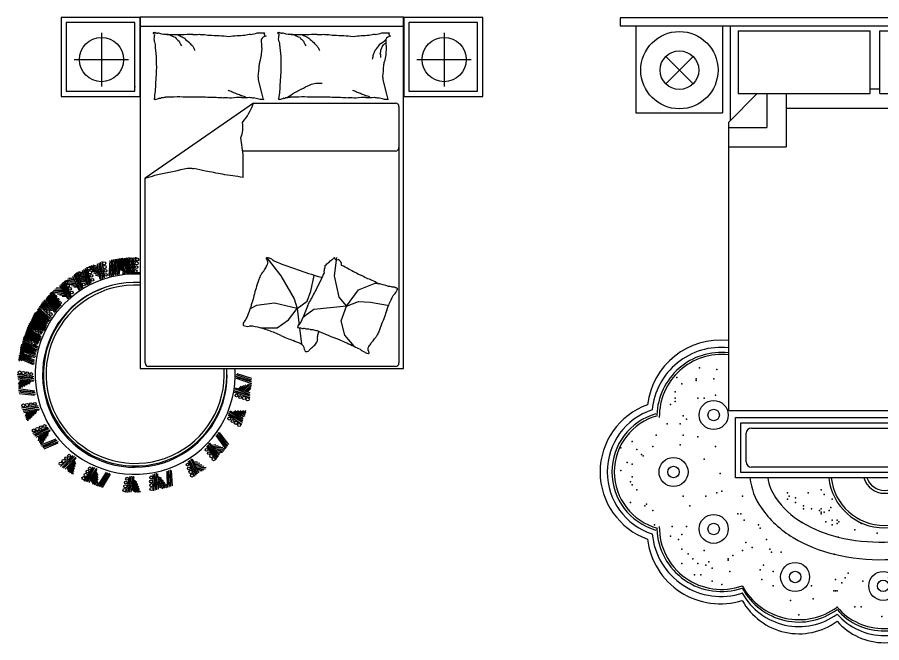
# Model space of a CAD drawing. Header units: millimetres. Extents: x 1787 to 68324, y 1435 to 30835.
# Drawn here: x 33452 to 38376, y 13601 to 17161 of the extents above; entities that cross this region are included whole.
import ezdxf

# ---------------------------------------------------------------- set-up
doc = ezdxf.new("R2010")
doc.units = ezdxf.units.MM
doc.styles.add('DIM_FONT', font='SIMPLEX.shx', dxfattribs={"width": 0.8})

# ---------------------------------------------------------------- blocks, each defined once
blk = doc.blocks.new('A$C187B6359')
for p, q in [((0.2493, 2.7052), (0.2493, 2.2552)), ((0.6993, 2.7052), (0.2493, 2.7052)), ((0.2793, 2.6752), (0.2793, 2.2852)), ((0.6693, 2.6752), (0.2793, 2.6752)), ((0.6693, 2.2852), (0.6693, 2.6752)), ((0.6993, 2.2552), (0.6993, 2.7052)), ((0.6999, 2.7053), (0.6999, 0.7053)), ((2.1999, 2.7053), (0.6999, 2.7053)), ((2.1999, 0.7053), (2.1999, 2.7053)), ((2.2013, 2.7052), (2.2013, 2.2552)), ((2.6513, 2.7052), (2.2013, 2.7052)), ((2.2313, 2.6752), (2.2313, 2.2852)), ((2.6213, 2.6752), (2.2313, 2.6752)), ((2.6213, 2.2852), (2.6213, 2.6752)), ((2.6513, 2.2552), (2.6513, 2.7052)), ((0.4797, 2.6178), (0.4797, 2.3115)), ((2.1999, 2.653), (0.6999, 2.653)), ((2.4317, 2.6178), (2.4317, 2.3115)), ((0.3236, 2.4648), (0.6327, 2.4648)), ((2.2756, 2.4648), (2.5847, 2.4648)), ((1.3953, 2.267), (1.3747, 2.3496)), ((2.1046, 2.267), (2.0839, 2.3496)), ((0.2793, 2.2852), (0.6693, 2.2852)), ((0.6727, 2.3088), (0.6721, 2.3088)), ((1.4029, 2.237), (1.3953, 2.267)), ((2.1121, 2.237), (2.1046, 2.267)), ((2.2313, 2.2852), (2.6213, 2.2852)), ((0.2493, 2.2552), (0.6993, 2.2552)), ((1.3464, 2.2168), (0.7284, 1.7894)), ((1.3464, 2.2168), (2.1541, 2.2168)), ((2.2013, 2.2552), (2.6513, 2.2552)), ((2.1741, 2.1968), (2.1741, 0.7375)), ((1.2876, 1.9238), (1.2739, 2.0192)), ((2.1541, 1.9442), (1.2846, 1.9442)), ((1.2858, 1.7936), (1.2876, 1.9238)), ((0.7284, 0.7375), (0.7284, 1.7894)), ((0.5727, 1.3302), (0.5591, 1.2368)), ((0.5825, 1.332), (0.5729, 1.2443)), ((0.5923, 1.3337), (0.5787, 1.2403)), ((0.6059, 1.3161), (0.5826, 1.3304)), ((0.6403, 1.3027), (0.5981, 1.332)), ((0.6068, 1.3321), (0.6021, 1.244)), ((0.6165, 1.3344), (0.6081, 1.2403)), ((0.6432, 1.3092), (0.6087, 1.3332)), ((0.6225, 1.3307), (0.6178, 1.2426)), ((0.642, 1.3186), (0.6195, 1.3342)), ((0.6262, 1.3367), (0.6215, 1.2486)), ((0.6358, 1.339), (0.6275, 1.2449)), ((0.6437, 1.3345), (0.6342, 1.2469)), ((0.6535, 1.3363), (0.6399, 1.2428)), ((0.6593, 1.3323), (0.6497, 1.2446)), ((0.6633, 1.3381), (0.6538, 1.2504)), ((0.6731, 1.3398), (0.6595, 1.2463)), ((1.4224, 1.3369), (1.5015, 1.233)), ((1.8189, 1.3371), (1.8052, 1.2339)), ((0.3946, 1.283), (0.4199, 1.192)), ((0.4617, 1.2625), (0.406, 1.2816)), ((0.4604, 1.2704), (0.4117, 1.2871)), ((0.4614, 1.2774), (0.4216, 1.2911)), ((0.4577, 1.2862), (0.4318, 1.2951)), ((0.455, 1.302), (0.4698, 1.215)), ((0.4639, 1.3064), (0.4764, 1.2128)), ((0.4706, 1.3041), (0.4854, 1.2171)), ((0.4729, 1.3107), (0.4877, 1.2238)), ((0.4818, 1.3151), (0.4943, 1.2215)), ((0.5264, 1.3215), (0.5217, 1.2334)), ((0.5361, 1.3238), (0.5277, 1.2297)), ((0.5421, 1.3201), (0.5374, 1.232)), ((0.5458, 1.3261), (0.5411, 1.238)), ((0.5555, 1.3284), (0.5471, 1.2343)), ((0.5629, 1.3285), (0.5533, 1.2408)), ((0.6047, 1.292), (0.5545, 1.3229)), ((0.6051, 1.3), (0.5613, 1.327)), ((0.6042, 1.284), (0.5618, 1.3102)), ((0.5785, 1.3262), (0.5689, 1.2385)), ((0.6049, 1.2753), (0.569, 1.2975)), ((0.6077, 1.3067), (0.5719, 1.3288)), ((0.6034, 1.268), (0.5762, 1.2848)), ((0.6394, 1.2947), (0.5911, 1.3283)), ((0.6385, 1.2867), (0.5976, 1.3152)), ((0.6387, 1.278), (0.6041, 1.3021)), ((0.6368, 1.2708), (0.6105, 1.289)), ((0.315, 1.2325), (0.3505, 1.1518)), ((0.3226, 1.2389), (0.3575, 1.1512)), ((0.3819, 1.2281), (0.3242, 1.2393)), ((0.3795, 1.2357), (0.3291, 1.2455)), ((0.3296, 1.2383), (0.3651, 1.1576)), ((0.3302, 1.2453), (0.3657, 1.1646)), ((0.3378, 1.2518), (0.3728, 1.164)), ((0.3796, 1.2429), (0.3383, 1.2509)), ((0.3747, 1.251), (0.3478, 1.2562)), ((0.3698, 1.2663), (0.3965, 1.1822)), ((0.3781, 1.2719), (0.4034, 1.1809)), ((0.385, 1.2705), (0.4116, 1.1864)), ((0.3863, 1.2774), (0.413, 1.1934)), ((0.4631, 1.2546), (0.4159, 1.2708)), ((0.4656, 1.2462), (0.4257, 1.2599)), ((0.4657, 1.2388), (0.4355, 1.2491)), ((0.4677, 1.2306), (0.4454, 1.2383)), ((0.6035, 1.2597), (0.5834, 1.2721)), ((0.6364, 1.2624), (0.617, 1.2759)), ((0.6999, 1.25), (0.641, 1.25)), ((1.5015, 1.233), (1.5767, 1.1026)), ((1.6715, 1.1461), (1.6913, 1.235)), ((1.8052, 1.2339), (1.831, 1.1119)), ((0.2474, 1.1856), (0.2941, 1.1035)), ((0.248, 1.1868), (0.2836, 1.1061)), ((0.254, 1.193), (0.3004, 1.1179)), ((0.2544, 1.1859), (0.3008, 1.1109)), ((0.2556, 1.1933), (0.2906, 1.1055)), ((0.2607, 1.2004), (0.3074, 1.1183)), ((0.2626, 1.1927), (0.2982, 1.1119)), ((0.2632, 1.1997), (0.2988, 1.1189)), ((0.2708, 1.2061), (0.3058, 1.1184)), ((0.3311, 1.1958), (0.2725, 1.2008)), ((0.3279, 1.2031), (0.2767, 1.2075)), ((0.3344, 1.1885), (0.2846, 1.1927)), ((0.3272, 1.2103), (0.2853, 1.2138)), ((0.3214, 1.2178), (0.2942, 1.2201)), ((0.3389, 1.181), (0.2968, 1.1846)), ((0.3844, 1.2204), (0.3354, 1.23)), ((0.388, 1.2125), (0.3466, 1.2206)), ((0.3892, 1.2052), (0.3578, 1.2113)), ((0.3923, 1.1974), (0.3691, 1.2019)), ((1.9445, 1.1532), (2.0391, 1.191)), ((2.0391, 1.191), (2.0632, 1.1875)), ((0.1845, 1.1347), (0.2421, 1.0599)), ((0.194, 1.1385), (0.2404, 1.0634)), ((0.2007, 1.1459), (0.2474, 1.0638)), ((0.2618, 1.144), (0.203, 1.1409)), ((0.2576, 1.1509), (0.2063, 1.1481)), ((0.2559, 1.1578), (0.2139, 1.1555)), ((0.266, 1.1372), (0.2162, 1.1345)), ((0.2492, 1.1645), (0.2218, 1.163)), ((0.2407, 1.1781), (0.2871, 1.1031)), ((0.3408, 1.1738), (0.309, 1.1765)), ((0.3447, 1.1664), (0.3212, 1.1684)), ((1.6518, 1.0888), (1.6715, 1.1461)), ((1.8757, 1.0603), (1.9445, 1.1532)), ((0.1882, 1.0852), (0.1378, 1.0754)), ((0.1856, 1.0919), (0.1444, 1.0838)), ((0.178, 1.0976), (0.1512, 1.0923)), ((0.1547, 1.0907), (0.2141, 1.0255)), ((0.1599, 1.0992), (0.2209, 1.0271)), ((0.1651, 1.1077), (0.2244, 1.0425)), ((0.1667, 1.1009), (0.2261, 1.0356)), ((0.1678, 1.1099), (0.2241, 1.042)), ((0.1703, 1.1162), (0.2313, 1.0441)), ((0.1733, 1.1182), (0.231, 1.0434)), ((0.1789, 1.1264), (0.2352, 1.0585)), ((0.1802, 1.1195), (0.2366, 1.0516)), ((0.1807, 1.1237), (0.2271, 1.0486)), ((0.1874, 1.1311), (0.2341, 1.049)), ((0.1944, 1.1315), (0.2408, 1.0564)), ((0.2715, 1.1305), (0.2294, 1.1282)), ((0.2744, 1.1236), (0.2425, 1.1218)), ((0.2793, 1.1168), (0.2557, 1.1155)), ((1.5767, 1.1026), (1.5944, 1.0473)), ((1.5944, 1.0473), (1.6518, 1.0888)), ((1.831, 1.1119), (1.8757, 1.0603)), ((1.8757, 1.0603), (1.9428, 1.0878)), ((1.9428, 1.0878), (2.0116, 1.0844)), ((2.0116, 1.0844), (2.1096, 1.0672)), ((0.1109, 1.0347), (0.1719, 0.9626)), ((0.1133, 1.0342), (0.1792, 0.9755)), ((0.1161, 1.0432), (0.1754, 0.9779)), ((0.1176, 1.0432), (0.1858, 0.9779)), ((0.1178, 1.0363), (0.1771, 0.9711)), ((0.1213, 1.0517), (0.1823, 0.9796)), ((0.1218, 1.0522), (0.1877, 0.9935)), ((0.1242, 1.0456), (0.1901, 0.9869)), ((0.1817, 1.0611), (0.1245, 1.0471)), ((0.1261, 1.0612), (0.1943, 0.9959)), ((0.1763, 1.067), (0.1264, 1.0548)), ((0.1734, 1.0735), (0.1325, 1.0636)), ((0.1934, 1.0791), (0.1356, 1.0678)), ((0.1871, 1.0551), (0.1386, 1.0433)), ((0.1655, 1.0789), (0.1389, 1.0724)), ((0.1985, 1.0729), (0.1495, 1.0633)), ((0.1937, 1.0495), (0.1527, 1.0395)), ((0.2049, 1.067), (0.1634, 1.0589)), ((0.1979, 1.0433), (0.1668, 1.0357)), ((0.2087, 1.0605), (0.1774, 1.0544)), ((0.2039, 1.0375), (0.181, 1.0319)), ((0.2145, 1.0545), (0.1913, 1.05)), ((1.3632, 1.0651), (1.3272, 1.045)), ((1.466, 1.0789), (1.3632, 1.0651)), ((1.5944, 1.0473), (1.466, 1.0789)), ((1.545, 0.9841), (1.5944, 1.0473)), ((1.5944, 1.0473), (1.6062, 0.9532)), ((1.6527, 1.0611), (1.6296, 1.0048)), ((1.6899, 1.0414), (1.64, 1.0053)), ((1.8757, 1.0603), (1.6899, 1.0414)), ((1.8447, 0.9778), (1.8757, 1.0603)), ((2.1096, 1.0672), (2.1129, 1.0608)), ((0.0835, 0.9891), (0.1533, 0.9352)), ((0.0842, 0.9918), (0.1524, 0.9266)), ((0.0847, 0.9924), (0.1563, 0.941)), ((0.0847, 0.9891), (0.1588, 0.9306)), ((0.0871, 0.9983), (0.1598, 0.938)), ((0.0877, 0.9861), (0.1594, 0.9347)), ((0.1433, 1.0075), (0.0879, 0.9877)), ((0.0879, 1.0018), (0.1627, 0.9441)), ((0.088, 0.9985), (0.1592, 0.9463)), ((0.1373, 1.0129), (0.0889, 0.9955)), ((0.0907, 1.0076), (0.1605, 0.9537)), ((0.091, 0.9921), (0.1622, 0.94)), ((0.0914, 1.0078), (0.1656, 0.9493)), ((0.0935, 1.0012), (0.1634, 0.9473)), ((0.1337, 1.0191), (0.0941, 1.0049)), ((0.0943, 1.0169), (0.167, 0.9566)), ((0.1253, 1.0235), (0.0995, 1.0143)), ((0.1493, 1.0022), (0.1023, 0.9854)), ((0.1057, 1.0262), (0.1651, 0.9609)), ((0.1564, 0.9973), (0.1167, 0.9831)), ((0.1612, 0.9915), (0.1312, 0.9808)), ((0.1678, 0.9864), (0.1456, 0.9784)), ((1.6296, 1.0048), (1.6119, 0.9614)), ((1.64, 1.0053), (1.628, 0.9967)), ((0.0563, 0.9387), (0.1367, 0.8892)), ((0.1107, 0.9503), (0.0577, 0.9247)), ((0.1042, 0.9549), (0.0579, 0.9326)), ((0.1136, 0.956), (0.0603, 0.931)), ((0.1071, 0.9608), (0.0606, 0.9389)), ((0.1152, 0.9646), (0.0614, 0.9409)), ((0.1089, 0.9695), (0.0618, 0.9488)), ((0.0999, 0.9607), (0.0621, 0.9424)), ((0.103, 0.9666), (0.0649, 0.9487)), ((0.1049, 0.9754), (0.0664, 0.9585)), ((0.0911, 0.9643), (0.0665, 0.9524)), ((0.0942, 0.9703), (0.0694, 0.9586)), ((0.0962, 0.9793), (0.0711, 0.9683)), ((0.0714, 0.9648), (0.1373, 0.9062)), ((0.1172, 0.9456), (0.0723, 0.9239)), ((0.1201, 0.9513), (0.0749, 0.9301)), ((0.0756, 0.9738), (0.1439, 0.9085)), ((0.1216, 0.9597), (0.0759, 0.9396)), ((0.0781, 0.9736), (0.1498, 0.9222)), ((0.0799, 0.9828), (0.1458, 0.9242)), ((0.0813, 0.9797), (0.1524, 0.9276)), ((0.0814, 0.983), (0.1561, 0.9253)), ((0.0823, 0.9762), (0.1482, 0.9175)), ((0.1249, 0.9415), (0.0869, 0.9231)), ((0.1277, 0.9471), (0.0895, 0.9292)), ((0.1291, 0.9553), (0.0905, 0.9383)), ((0.1302, 0.9362), (0.1015, 0.9224)), ((0.133, 0.9418), (0.1041, 0.9282)), ((0.1343, 0.9499), (0.105, 0.937)), ((0.1401, 0.9374), (0.1187, 0.9273)), ((0.1412, 0.9452), (0.1196, 0.9357)), ((1.3869, 0.9367), (1.4798, 0.9367)), ((1.4798, 0.9367), (1.545, 0.9841)), ((1.6081, 0.9385), (1.6199, 0.8439)), ((1.8654, 0.8953), (1.8447, 0.9778)), ((0.0773, 0.8938), (0.0336, 0.8667)), ((0.0843, 0.8899), (0.0343, 0.8589)), ((0.0725, 0.8991), (0.0368, 0.877)), ((0.0634, 0.9017), (0.0401, 0.8873)), ((0.0437, 0.9002), (0.1154, 0.8488)), ((0.0461, 0.9067), (0.1173, 0.8546)), ((0.047, 0.9096), (0.1217, 0.8519)), ((0.0494, 0.9097), (0.1261, 0.8661)), ((0.0495, 0.9161), (0.1236, 0.8576)), ((0.0503, 0.919), (0.122, 0.8676)), ((0.0517, 0.9194), (0.1321, 0.8698)), ((0.0529, 0.9254), (0.124, 0.8733)), ((0.0533, 0.9127), (0.125, 0.8613)), ((0.0535, 0.9284), (0.1283, 0.8707)), ((0.054, 0.9291), (0.1307, 0.8855)), ((0.0559, 0.9191), (0.127, 0.8669)), ((0.0563, 0.9348), (0.1304, 0.8763)), ((0.0577, 0.9231), (0.1344, 0.8795)), ((0.1373, 0.9318), (0.116, 0.9216)), ((1.919, 0.8327), (1.8654, 0.8953)), ((0.0252, 0.8428), (0.1056, 0.7932)), ((0.0275, 0.8525), (0.1042, 0.8089)), ((0.0277, 0.8431), (0.1085, 0.8078)), ((0.0289, 0.8529), (0.1141, 0.8121)), ((0.0298, 0.8621), (0.1102, 0.8126)), ((0.0301, 0.8628), (0.111, 0.8276)), ((0.0312, 0.8465), (0.1079, 0.8029)), ((0.0314, 0.8727), (0.1166, 0.8319)), ((0.0345, 0.8573), (0.1153, 0.822)), ((0.0913, 0.8859), (0.0489, 0.8596)), ((0.0993, 0.8826), (0.0635, 0.8604)), ((0.1052, 0.878), (0.0781, 0.8612)), ((0.1127, 0.8744), (0.0927, 0.8619)), ((0.0452, 0.7888), (0.0064, 0.7551)), ((0.0396, 0.7933), (0.0079, 0.7657)), ((0.0301, 0.7944), (0.0095, 0.7765)), ((0.0131, 0.7937), (0.0983, 0.7529)), ((0.0151, 0.8), (0.0978, 0.7693)), ((0.0158, 0.8099), (0.1031, 0.774)), ((0.0571, 0.8302), (0.0165, 0.7987)), ((0.0165, 0.8199), (0.0992, 0.7892)), ((0.0171, 0.8298), (0.1045, 0.7938)), ((0.0644, 0.827), (0.0179, 0.7909)), ((0.0517, 0.835), (0.0185, 0.8092)), ((0.0424, 0.8367), (0.0208, 0.8199)), ((0.0211, 0.8145), (0.1038, 0.7839)), ((0.023, 0.8331), (0.0997, 0.7895)), ((0.0718, 0.8238), (0.0324, 0.7932)), ((0.0801, 0.8214), (0.0468, 0.7955)), ((0.0865, 0.8174), (0.0612, 0.7978)), ((0.0943, 0.8146), (0.0757, 0.8001)), ((0.0527, 0.7861), (0.0083, 0.7474)), ((0.0094, 0.7641), (0.0902, 0.7289)), ((0.0106, 0.774), (0.0958, 0.7332)), ((0.0119, 0.7839), (0.0927, 0.7486)), ((0.0162, 0.7783), (0.0971, 0.743)), ((0.0602, 0.7833), (0.0226, 0.7505)), ((0.0687, 0.7813), (0.0369, 0.7536)), ((0.0752, 0.7777), (0.0512, 0.7567)), ((0.0832, 0.7753), (0.0654, 0.7598)), ((0.6999, 0.7053), (2.1999, 0.7053)), ((2.1541, 0.7175), (0.7484, 0.7175)), ((0, 0.6734), (0.0935, 0.6598)), ((0.0018, 0.6636), (0.0894, 0.654)), ((0.0035, 0.6538), (0.097, 0.6402)), ((0.0053, 0.644), (0.093, 0.6344)), ((0.0212, 0.6423), (0.0056, 0.6198)), ((0.0306, 0.6435), (0.0066, 0.609)), ((0.0075, 0.6596), (0.0952, 0.65)), ((0.0372, 0.6405), (0.0078, 0.5983)), ((1.336, 0.619), (1.243, 0.6516)), ((1.3313, 0.6341), (1.2471, 0.6602)), ((1.3363, 0.639), (1.2472, 0.6702)), ((1.3362, 0.629), (1.252, 0.6552)), ((1.3365, 0.6489), (1.2523, 0.6751)), ((0.0061, 0.5926), (0.0995, 0.579)), ((0.0451, 0.6396), (0.0115, 0.5913)), ((0.0531, 0.6388), (0.0246, 0.5978)), ((0.0618, 0.639), (0.0377, 0.6043)), ((0.069, 0.637), (0.0508, 0.6108)), ((0.0774, 0.6367), (0.0639, 0.6173)), ((1.327, 0.5684), (1.2428, 0.5946)), ((1.2576, 0.5894), (1.2746, 0.6058)), ((1.2657, 0.5875), (1.2887, 0.6097)), ((1.2725, 0.5842), (1.3028, 0.6136)), ((1.281, 0.5827), (1.3169, 0.6174)), ((1.2887, 0.5803), (1.331, 0.6213)), ((1.2964, 0.5779), (1.3333, 0.6137)), ((1.3022, 0.5738), (1.3324, 0.6031)), ((1.3117, 0.5732), (1.3313, 0.5922)), ((0.0078, 0.5828), (0.0955, 0.5732)), ((0.0096, 0.573), (0.1031, 0.5594)), ((0.0113, 0.5632), (0.099, 0.5536)), ((0.0136, 0.5788), (0.1013, 0.5692)), ((1.3265, 0.5386), (1.2374, 0.5698)), ((1.3218, 0.5536), (1.2375, 0.5798)), ((1.3268, 0.5585), (1.2377, 0.5897)), ((1.3267, 0.5485), (1.2424, 0.5747)), ((0.0247, 0.4821), (0.1183, 0.4946)), ((0.0291, 0.4731), (0.116, 0.4879)), ((0.0334, 0.4642), (0.1271, 0.4767)), ((0.0357, 0.4708), (0.1227, 0.4857)), ((0.0378, 0.4552), (0.1248, 0.47)), ((0.0536, 0.4579), (0.0448, 0.4321)), ((0.0624, 0.4617), (0.0487, 0.4219)), ((0.0694, 0.4606), (0.0528, 0.412)), ((0.0773, 0.462), (0.0582, 0.4063)), ((0.0853, 0.4633), (0.0691, 0.4161)), ((0.0936, 0.4659), (0.0799, 0.426)), ((0.1011, 0.466), (0.0907, 0.4358)), ((0.1092, 0.468), (0.1015, 0.4456)), ((1.2788, 0.4041), (1.2035, 0.45)), ((1.2849, 0.4076), (1.2061, 0.4596)), ((1.2824, 0.398), (1.207, 0.4439)), ((1.2875, 0.4172), (1.2122, 0.4631)), ((1.2253, 0.4544), (1.2458, 0.4663)), ((1.2327, 0.4506), (1.2604, 0.4666)), ((1.2385, 0.4458), (1.275, 0.4669)), ((1.2464, 0.4422), (1.2896, 0.4672)), ((1.2533, 0.4381), (1.3042, 0.4675)), ((1.2601, 0.4339), (1.3046, 0.4596)), ((1.2647, 0.4284), (1.3012, 0.4495)), ((1.2798, 0.3883), (1.2009, 0.4403)), ((1.2738, 0.4255), (1.2975, 0.4392)), ((0.0881, 0.3381), (0.1758, 0.373)), ((0.0945, 0.3304), (0.1752, 0.366)), ((0.1009, 0.3228), (0.1886, 0.3578)), ((0.1015, 0.3299), (0.1822, 0.3654)), ((0.1073, 0.3152), (0.188, 0.3508)), ((0.1734, 0.345), (0.1714, 0.3214)), ((0.122, 0.3217), (0.1197, 0.2944)), ((0.1296, 0.3275), (0.126, 0.2856)), ((0.1367, 0.3282), (0.1323, 0.2769)), ((0.1337, 0.2711), (0.2215, 0.3061)), ((0.144, 0.3314), (0.139, 0.2727)), ((0.1401, 0.2635), (0.2209, 0.299)), ((0.1514, 0.3346), (0.1471, 0.2849)), ((0.1472, 0.2629), (0.2279, 0.2985)), ((0.1588, 0.3391), (0.1552, 0.2971)), ((0.166, 0.3411), (0.1633, 0.3093)), ((1.1882, 0.2484), (1.1328, 0.3249)), ((1.1929, 0.2635), (1.1386, 0.333)), ((1.194, 0.2565), (1.1397, 0.3261)), ((1.1998, 0.2646), (1.1444, 0.3411)), ((1.2056, 0.2727), (1.1513, 0.3422)), ((0.1466, 0.2559), (0.2343, 0.2908)), ((0.153, 0.2483), (0.2337, 0.2838)), ((1.1345, 0.1877), (1.0791, 0.2642)), ((1.1392, 0.2028), (1.0849, 0.2723)), ((1.1403, 0.1958), (1.086, 0.2653)), ((1.1461, 0.2039), (1.0907, 0.2804)), ((1.1519, 0.212), (1.0976, 0.2815)), ((1.1069, 0.2688), (1.1302, 0.2726)), ((1.1124, 0.2626), (1.144, 0.2678)), ((1.1161, 0.256), (1.1577, 0.2629)), ((1.1223, 0.2499), (1.1715, 0.2581)), ((1.1272, 0.2436), (1.1853, 0.2532)), ((0.2468, 0.148), (0.3166, 0.2116)), ((0.2555, 0.1431), (0.3185, 0.2048)), ((0.2623, 0.145), (0.3253, 0.2068)), ((0.2642, 0.1382), (0.334, 0.2019)), ((1.1322, 0.2373), (1.1829, 0.2457)), ((1.1346, 0.2306), (1.1761, 0.2374)), ((1.142, 0.2247), (1.169, 0.2291)), ((0.2729, 0.1334), (0.3359, 0.1951)), ((0.2894, 0.1527), (0.3008, 0.1122)), ((0.2958, 0.1558), (0.3098, 0.1064)), ((0.3015, 0.1614), (0.3176, 0.1048)), ((0.3073, 0.1671), (0.3208, 0.1191)), ((0.3126, 0.1739), (0.3241, 0.1333)), ((0.3187, 0.1783), (0.3274, 0.1475)), ((0.3243, 0.1845), (0.3307, 0.1618)), ((1.0105, 0.0909), (0.9754, 0.1786)), ((1.0181, 0.0974), (0.9824, 0.178)), ((1.0187, 0.1044), (0.9829, 0.185)), ((1.0257, 0.1038), (0.9905, 0.1915)), ((1.0333, 0.1102), (0.9976, 0.1909)), ((1.0034, 0.1763), (1.027, 0.1743)), ((1.0073, 0.1689), (1.0391, 0.1663)), ((1.0093, 0.1617), (1.0513, 0.1582)), ((1.0138, 0.1542), (1.0635, 0.1501)), ((0.2843, 0.1446), (0.2918, 0.1183)), ((0.3809, 0.0657), (0.4331, 0.1445)), ((0.3906, 0.0631), (0.4366, 0.1384)), ((0.3967, 0.0666), (0.4427, 0.1419)), ((0.4002, 0.0605), (0.4524, 0.1393)), ((0.4098, 0.0579), (0.4559, 0.1332)), ((0.4349, 0.099), (0.4598, 0.0557)), ((0.4385, 0.1069), (0.4595, 0.0703)), ((0.4433, 0.1127), (0.4592, 0.085)), ((0.4472, 0.12), (0.4589, 0.0996)), ((0.4566, 0.0367), (0.5088, 0.1155)), ((0.4662, 0.0341), (0.5123, 0.1094)), ((0.4723, 0.0377), (0.5184, 0.1129)), ((0.4759, 0.0315), (0.528, 0.1103)), ((0.4855, 0.029), (0.5315, 0.1042)), ((0.7768, 0.0089), (0.7748, 0.1033)), ((0.7862, 0.0122), (0.7812, 0.1003)), ((0.7892, 0.0186), (0.7842, 0.1066)), ((0.7956, 0.0156), (0.7936, 0.11)), ((0.805, 0.0189), (0.7999, 0.107)), ((0.8555, 0.0282), (0.8535, 0.1226)), ((0.8649, 0.0315), (0.8599, 0.1196)), ((0.8679, 0.0379), (0.8629, 0.1259)), ((0.8743, 0.0349), (0.8723, 0.1293)), ((0.8837, 0.0382), (0.8787, 0.1263)), ((1.017, 0.1469), (1.0757, 0.1421)), ((1.0203, 0.1396), (1.0715, 0.1353)), ((1.021, 0.1325), (1.0629, 0.129)), ((1.0268, 0.1249), (1.0541, 0.1227)), ((0.4182, 0.0716), (0.4318, 0.0479)), ((0.4211, 0.0807), (0.442, 0.0442)), ((0.4265, 0.0853), (0.4522, 0.0407)), ((0.4307, 0.0921), (0.4601, 0.0411)), ((0.6197, 0), (0.6408, 0.0921)), ((0.6296, 0.001), (0.6463, 0.0876)), ((0.6341, 0.0064), (0.6507, 0.093)), ((0.6396, 0.0019), (0.6606, 0.094)), ((0.6495, 0.0029), (0.6661, 0.0895)), ((0.6585, 0.0501), (0.697, 0.0184)), ((0.659, 0.0588), (0.6916, 0.032)), ((0.6615, 0.0659), (0.6862, 0.0456)), ((0.6626, 0.0742), (0.6808, 0.0592)), ((0.8003, 0.0912), (0.8216, 0.0811)), ((0.8006, 0.0755), (0.8387, 0.0574)), ((0.8013, 0.083), (0.8302, 0.0693)), ((0.8022, 0.0669), (0.8473, 0.0456)), ((0.8027, 0.0589), (0.8559, 0.0337)), ((0.8031, 0.0509), (0.8496, 0.0289)), ((0.652, 0.0281), (0.6845, 0.0014)), ((0.6525, 0.0186), (0.6736, 0.0013)), ((0.6555, 0.0344), (0.6952, 0.0017)), ((0.657, 0.0423), (0.7025, 0.0049)), ((0.8013, 0.044), (0.8393, 0.026)), ((0.804, 0.0349), (0.8288, 0.0232))]:
    blk.add_line(p, q)
for centre, radius in [((0.4797, 2.4648), 0.126), ((2.4317, 2.4648), 0.126), ((0.6466, 1.3265), 0.00895), ((0.6832, 1.3267), 0.00895), ((0.409, 1.2751), 0.00895), ((0.495, 1.3053), 0.00895), ((0.4979, 1.2836), 0.00929), ((0.6447, 1.3047), 0.00929), ((0.6447, 1.2827), 0.00801), ((0.68, 1.3051), 0.00929), ((0.6788, 1.2831), 0.00801), ((0.353, 1.2454), 0.00895), ((0.3611, 1.2251), 0.00929), ((0.4149, 1.254), 0.00929), ((0.4227, 1.2335), 0.00801), ((0.5028, 1.2622), 0.00801), ((0.5045, 1.2395), 0.00801), ((0.6414, 1.2602), 0.00801), ((0.6743, 1.2609), 0.00801), ((0.2766, 1.1962), 0.00895), ((0.2875, 1.1772), 0.00929), ((0.3711, 1.2055), 0.00801), ((0.3783, 1.184), 0.00801), ((0.4275, 1.2112), 0.00801), ((0.2008, 1.1328), 0.00895), ((0.3, 1.1592), 0.00801), ((0.3101, 1.1388), 0.00801), ((0.1867, 1.1151), 0.00895), ((0.2008, 1.0984), 0.00929), ((0.2142, 1.1155), 0.00929), ((0.2165, 1.083), 0.00801), ((0.2291, 1.0994), 0.00801), ((0.2419, 1.0806), 0.00801), ((0.1426, 1.0618), 0.00895), ((0.1584, 1.0467), 0.00929), ((0.1756, 1.033), 0.00801), ((0.2301, 1.0648), 0.00801), ((0.1043, 1.0041), 0.00895), ((0.1078, 1.01), 0.00895), ((0.1107, 1.0186), 0.00895), ((0.1216, 0.9908), 0.00929), ((0.1249, 0.9964), 0.00929), ((0.1276, 1.0047), 0.00929), ((0.1401, 0.979), 0.00801), ((0.1434, 0.9844), 0.00801), ((0.1457, 0.9922), 0.00801), ((0.1911, 1.0163), 0.00801), ((0.0722, 0.9428), 0.00895), ((0.0909, 0.9313), 0.00929), ((0.1573, 0.964), 0.00801), ((0.1604, 0.9693), 0.00801), ((0.1623, 0.9767), 0.00801), ((0.0469, 0.8784), 0.00895), ((0.1106, 0.9215), 0.00801), ((0.1292, 0.9085), 0.00801), ((0.0323, 0.8363), 0.00895), ((0.0525, 0.828), 0.00929), ((0.0666, 0.8689), 0.00929), ((0.0872, 0.8613), 0.00801), ((0.1071, 0.8503), 0.00801), ((0.0735, 0.8215), 0.00801), ((0.094, 0.8117), 0.00801), ((0.0131, 0.6834), 0.00895), ((0.0347, 0.6803), 0.00929), ((0.0567, 0.6791), 0.00801), ((0.079, 0.6745), 0.00801), ((1.2488, 0.5526), 0.00801), ((1.2698, 0.5438), 0.00801), ((1.2911, 0.5385), 0.00929), ((0.0345, 0.4953), 0.00895), ((0.0562, 0.4982), 0.00929), ((0.0777, 0.5031), 0.00801), ((0.1003, 0.5048), 0.00801), ((1.3118, 0.5312), 0.00895), ((1.2078, 0.4208), 0.00801), ((1.226, 0.4072), 0.00801), ((1.2454, 0.3969), 0.00929), ((0.0944, 0.3533), 0.00895), ((0.1147, 0.3614), 0.00929), ((0.1343, 0.3714), 0.00801), ((0.1559, 0.3785), 0.00801), ((1.2637, 0.3848), 0.00895), ((1.0786, 0.2435), 0.00801), ((0.2784, 0.1954), 0.00801), ((0.296, 0.2097), 0.00801), ((1.0909, 0.2244), 0.00801), ((1.1054, 0.2078), 0.00929), ((1.1182, 0.1901), 0.00895), ((0.2474, 0.1644), 0.00895), ((0.2635, 0.1792), 0.00929), ((0.9699, 0.1587), 0.00801), ((0.3895, 0.1001), 0.00929), ((0.4, 0.1194), 0.00801), ((0.4136, 0.1376), 0.00801), ((0.9771, 0.1371), 0.00801), ((0.9871, 0.1175), 0.00929), ((0.9953, 0.0972), 0.00895), ((0.3775, 0.0818), 0.00895), ((0.6186, 0.057), 0.00801), ((0.625, 0.0788), 0.00801), ((0.7618, 0.0638), 0.00801), ((0.7627, 0.0865), 0.00801), ((0.7643, 0.042), 0.00929), ((0.6108, 0.0139), 0.00895), ((0.6157, 0.0352), 0.00929), ((0.7648, 0.0201), 0.00895)]:
    blk.add_circle(centre, radius)
for centre, radius, start, end in [((0.7725, 2.6193), 0.00342, 291.7883, 340.436), ((0.7743, 2.6138), 0.00232, 340.436, 101.8931), ((0.7738, 2.6432), 0.0251, 274.3025, 291.7883), ((0.7804, 2.6146), 0.00428, 201.9904, 281.8931), ((0.7958, 2.6048), 0.0156, 158.579, 201.9904), ((0.7979, 2.6447), 0.0289, 239.3487, 274.3025), ((0.7951, 2.5622), 0.0539, 59.3487, 84.7408), ((0.8611, 2.7059), 0.0992, 254.0648, 274.2159), ((1.2845, 2.9094), 0.3048, 278.4372, 285.744), ((1.3672, 2.7772), 0.1611, 270, 278.4372), ((1.4085, 2.7065), 0.0904, 258.7276, 270), ((1.4202, 2.6102), 0.0131, 153.4195, 258.7276), ((1.4817, 2.6193), 0.00342, 291.7883, 340.436), ((1.4835, 2.6138), 0.00232, 340.436, 101.8931), ((1.4831, 2.6432), 0.0251, 274.3025, 291.7883), ((1.4896, 2.6146), 0.00428, 201.9904, 281.8931), ((1.505, 2.6048), 0.0156, 158.579, 201.9904), ((1.5071, 2.6447), 0.0289, 239.3487, 274.3025), ((1.5043, 2.5622), 0.0539, 59.3487, 84.7408), ((1.5703, 2.7059), 0.0992, 254.0648, 274.2159), ((1.9937, 2.9094), 0.3048, 278.4372, 285.744), ((2.0764, 2.7772), 0.1611, 270, 278.4372), ((2.1177, 2.7065), 0.0904, 258.7276, 270), ((2.1295, 2.6102), 0.0131, 153.4195, 258.7276), ((0.7489, 2.5943), 0.0328, 338.579, 8.1335), ((0.5389, 2.5307), 0.246, 8.1335, 12.1095), ((0.979, 2.592), 0.1983, 187.6809, 192.1095), ((0.7953, 1.7882), 0.8208, 84.7408, 88.0921), ((0.9268, 2.6871), 0.0992, 233.9136, 254.0648), ((0.8855, 1.1114), 1.4943, 88.0921, 90.5757), ((0.9797, 2.6502), 0.0992, 216.1766, 233.9136), ((1.023, 2.8128), 0.234, 242.7604, 249.1397), ((1.0154, 2.6015), 0.0992, 198.4397, 216.1766), ((1.0084, 1.7347), 0.8732, 90.5757, 94.8018), ((0.9873, 2.6543), 0.0768, 231.6114, 242.7604), ((1.2233, 2.8687), 0.3916, 226.1885, 231.6114), ((1.155, 2.7035), 0.2252, 219.0349, 226.1885), ((1.0124, 2.8973), 0.2897, 267.4614, 274.8018), ((1.0636, 2.7586), 0.1524, 259.8101, 267.4614), ((1.0008, 2.08), 0.5293, 79.8101, 83.9133), ((1.0944, 1.552), 1.049, 83.9133, 90), ((1.2953, 1.9183), 0.6827, 90, 97.5469), ((1.361, 2.3678), 0.2422, 97.5469, 105.744), ((1.4203, 2.5633), 0.0342, 94.4002, 153.4195), ((1.8817, 2.5789), 0.4918, 180, 186.2324), ((1.4581, 2.5943), 0.0328, 338.579, 8.1335), ((1.2481, 2.5307), 0.246, 8.1335, 12.1095), ((1.6882, 2.592), 0.1983, 187.6809, 192.1095), ((1.5045, 1.7882), 0.8208, 84.7408, 88.0921), ((1.6361, 2.6871), 0.0992, 233.9136, 254.0648), ((1.5948, 1.1114), 1.4943, 88.0921, 90.5757), ((1.6889, 2.6502), 0.0992, 216.1766, 233.9136), ((1.7322, 2.8128), 0.234, 242.7604, 249.1397), ((1.7246, 2.6015), 0.0992, 198.4397, 216.1766), ((1.7176, 1.7347), 0.8732, 90.5757, 94.8018), ((1.6966, 2.6543), 0.0768, 231.6114, 242.7604), ((1.9325, 2.8687), 0.3916, 226.1885, 231.6114), ((1.8643, 2.7035), 0.2252, 219.0349, 226.1885), ((1.7217, 2.8973), 0.2897, 267.4614, 274.8018), ((1.7729, 2.7586), 0.1524, 259.8101, 267.4614), ((1.71, 2.08), 0.5293, 79.8101, 83.9133), ((1.8036, 1.552), 1.049, 83.9133, 90), ((2.0045, 1.9183), 0.6827, 90, 97.5469), ((2.0703, 2.3678), 0.2422, 97.5469, 105.744), ((2.0003, 2.6777), 0.1399, 297.2036, 314.9024), ((2.0333, 2.622), 0.0899, 306.2641, 318.5571), ((2.1295, 2.5633), 0.0342, 94.4002, 153.4195), ((2.5909, 2.5789), 0.4918, 180, 186.2324), ((1.6965, 2.6041), 0.9131, 183.3687, 187.6809), ((1.0425, 2.5644), 0.0493, 208.3168, 219.0349), ((1.1885, 2.6116), 0.2002, 203.0028, 208.3168), ((1.5938, 2.4911), 0.204, 170.3156, 180), ((2.4058, 2.6041), 0.9131, 183.3687, 187.6809), ((1.7518, 2.5644), 0.0493, 208.3168, 219.0349), ((1.8977, 2.6116), 0.2002, 203.0028, 208.3168), ((1.9047, 2.5583), 0.1399, 332.6012, 343.485), ((1.9401, 2.6176), 0.1399, 314.9024, 332.6012), ((2.0146, 2.5185), 0.0562, 341.2201, 0), ((1.8799, 2.5949), 0.2056, 338.1851, 341.2201), ((1.938, 2.5934), 0.1511, 334.6449, 338.1851), ((2.0389, 2.5721), 0.0526, 318.5571, 334.6449), ((2.3031, 2.4911), 0.204, 170.3156, 180), ((1.4701, 2.4627), 0.6787, 178.3669, 183.3687), ((2.252, 2.3048), 0.882, 167.8016, 170.3156), ((2.1793, 2.4627), 0.6787, 178.3669, 183.3687), ((1.8897, 2.5076), 0.1399, 343.485, 354.3689), ((1.9793, 2.4772), 0.0915, 0, 14.6851), ((2.9612, 2.3048), 0.882, 167.8016, 170.3156), ((2.1558, 2.35), 1.3652, 176.945, 178.3669), ((0.7204, 2.4609), 0.6588, 351.9949, 357.3351), ((1.0685, 2.4973), 0.3171, 347.8016, 351.9949), ((2.8651, 2.35), 1.3652, 176.945, 178.3669), ((1.4296, 2.4609), 0.6588, 351.9949, 357.3351), ((1.7777, 2.4973), 0.3171, 347.8016, 351.9949), ((14.4012, 1.5554), 13.6356, 176.49514, 176.94504), ((1.3071, 2.3528), 0.0677, 357.3351, 14.0452), ((15.1105, 1.5554), 13.6356, 176.49514, 176.94504), ((2.0163, 2.3528), 0.0677, 357.3351, 14.0452), ((1.0151, 3.5966), 1.4323, 294.3265, 296.4985), ((1.4752, 2.7888), 0.5066, 290.6743, 294.3265), ((1.6798, 2.3849), 0.058, 274.0828, 290.6743), ((1.7172, 2.6022), 0.2721, 266.4448, 274.0828), ((1.1013, 2.2263), 0.3212, 170.0016, 176.4951), ((0.9076, 1.6121), 0.7387, 64.6889, 66.5156), ((0.9508, 1.5933), 0.7387, 66.5156, 68.3423), ((0.9994, 1.5742), 0.7387, 68.3423, 70.572), ((1.8106, 2.2263), 0.3212, 170.0016, 176.4951), ((1.1518, 2.8671), 0.7286, 302.135, 305.8263), ((1.4388, 2.5562), 0.3126, 296.4985, 302.135), ((1.6168, 1.6121), 0.7387, 64.6889, 66.5156), ((1.66, 1.5933), 0.7387, 66.5156, 68.3423), ((1.7087, 1.5742), 0.7387, 68.3423, 70.572), ((0.7623, 2.2404), 0.0193, 350.0016, 16.6978), ((0.7815, 2.2357), 0.00132, 16.6978, 97.1204), ((0.8072, 2.1521), 0.0875, 97.1204, 106.2212), ((0.8315, 2.1707), 0.0767, 106.2212, 117.2841), ((0.8, 2.2885), 0.0453, 282.869, 297.2841), ((0.8116, 2.3939), 0.1459, 273.574, 282.869), ((0.8383, 3.4157), 1.164, 270.2865, 273.574), ((1.0077, 7.9716), 5.7185, 269.0296, 270.2865), ((1.1894, 5.6119), 3.3622, 267.3904, 269.0296), ((1.2304, 3.4627), 1.2165, 265.3824, 267.3904), ((1.1076, 0.8443), 1.4048, 85.3824, 87.2509), ((1.2668, 2.0191), 0.2301, 87.2509, 101.5586), ((1.0536, 1.5551), 0.7387, 70.572, 72.8018), ((1.2942, 2.3939), 0.1459, 263.5659, 281.5586), ((0.9943, 2.346), 0.3751, 320.3555, 339.8512), ((1.3592, 2.3652), 0.1197, 252.6136, 263.5659), ((1.3079, 2.0197), 0.2297, 72.6136, 80.5159), ((1.3573, 1.9688), 0.2708, 80.5159, 85.9171), ((1.4028, 2.2361), 0.000917, 85.9171, 194.0449), ((1.4715, 2.2404), 0.0193, 350.0016, 16.6978), ((1.4907, 2.2357), 0.00132, 16.6978, 97.1204), ((1.5164, 2.1521), 0.0875, 97.1204, 106.2212), ((1.5407, 2.1707), 0.0767, 106.2212, 117.2841), ((1.5092, 2.2885), 0.0453, 282.869, 297.2841), ((1.5209, 2.3939), 0.1459, 273.574, 282.869), ((1.5475, 3.4157), 1.164, 270.2865, 273.574), ((1.7169, 7.9716), 5.7185, 269.0296, 270.2865), ((1.8986, 5.6119), 3.3622, 267.3904, 269.0296), ((1.9396, 3.4627), 1.2165, 265.3824, 267.3904), ((1.8169, 0.8443), 1.4048, 85.3824, 87.2509), ((1.976, 2.0191), 0.2301, 87.2509, 101.5586), ((1.7629, 1.5551), 0.7387, 70.572, 72.8018), ((2.0034, 2.3939), 0.1459, 263.5659, 281.5586), ((2.0684, 2.3652), 0.1197, 252.6136, 263.5659), ((2.0172, 2.0197), 0.2297, 72.6136, 80.5159), ((2.0665, 1.9688), 0.2708, 80.5159, 85.9171), ((2.112, 2.2361), 0.000917, 85.9171, 194.0449), ((2.1541, 2.1968), 0.02, 0, 90), ((1.1048, 2.0812), 0.1801, 339.8512, 8.1356), ((2.1541, 1.9642), 0.02, 270, 0), ((0.0604, 5.8083), 4.0646, 280.7276, 282.9255), ((0.9774, 1.9043), 0.0581, 262.2696, 280.7276), ((1.0326, 2.0362), 0.1942, 256.8096, 262.2696), ((0.4974, -0.6199), 2.5158, 76.8096, 78.3259), ((0.6445, -0.723), 2.588, 78.3259, 80.505), ((0.2245, 3.554), 1.8351, 285.9352, 287.7364), ((0.6365, 2.4469), 0.6574, 282.9255, 285.9352), ((0.6623, -1.9346), 3.7801, 80.505, 82.308), ((1.4245, 1.3321), 0.0063, 166.7192, 233.4208), ((1.4227, 1.3325), 0.00443, 93.9484, 166.7192), ((1.4248, 1.3018), 0.0352, 69.6548, 93.9484), ((1.4161, 1.2784), 0.0601, 51.4146, 69.6548), ((2.0244, 1.0216), 0.3825, 126.2163, 127.5287), ((1.8298, 1.2978), 0.0452, 127.5287, 134.1274), ((1.7586, 1.3879), 0.0697, 308.8136, 314.1274), ((1.8199, 1.3372), 0.0127, 176.7545, 308.8136), ((1.1098, 1.4543), 0.352, 329.0944, 333.1821), ((1.4123, 1.3157), 0.0142, 10.4074, 53.4208), ((1.3889, 1.3133), 0.0393, 333.1821, 345.4291), ((1.3504, 1.3043), 0.0771, 2.7286, 10.4074), ((1.4121, 1.3072), 0.0153, 345.4291, 2.7286), ((1.503, 1.3874), 0.0792, 231.4146, 247.2931), ((1.7956, 2.0865), 0.8371, 247.2931, 249.8713), ((3.2606, 6.0836), 5.0942, 249.8713, 250.9164), ((1.7321, 1.2886), 0.0226, 324.1064, 8.0492), ((1.7012, 1.3479), 0.0774, 313.5224, 324.1064), ((1.6323, 1.4759), 0.2176, 307.2151, 313.5224), ((1.3919, 1.8509), 0.6605, 306.2163, 307.2151), ((1.8114, 1.2954), 0.0359, 356.7545, 62.7098), ((0.4694, -1.4805), 3.0972, 62.7098, 63.5853), ((0.6715, 0.6736), 0.5699, 87.1307, 3.1127), ((1.5607, 1.1468), 0.1965, 153.9265, 162.1604), ((1.457, 1.1975), 0.081, 140.2995, 153.9265), ((1.2454, 1.3732), 0.194, 320.2995, 329.0944), ((2.6233, 4.2415), 3.145, 250.9164, 253.3915), ((2.6582, 0.8258), 1.0054, 154.9471, 157.5838), ((1.7928, 1.2579), 0.0458, 157.5838, 188.0492), ((2.8204, 3.0604), 2.0162, 242.5001, 243.5853), ((4.7738, 6.6498), 6.1019, 242.15178, 242.50014), ((-0.7388, -3.9416), 5.8383, 62.15178, 62.50792), ((0.6698, 0.67), 0.5261, 86.7143, 0.065), ((0.6715, 0.6736), 0.5225, 86.8806, 3.3918), ((3.2804, 0.5933), 2.003, 162.1604, 164.7375), ((3.2306, 0.441), 1.6868, 152.9116, 154.9471), ((1.7577, 1.3394), 0.1166, 253.3915, 259.2634), ((1.7675, 0.6374), 0.6236, 62.5079, 69.2514), ((1.9614, 0.771), 0.43, 69.2514, 77.3748), ((0.6715, 0.6735), 0.5076, 86.694, 3.4914), ((3.0589, 0.3742), 1.5652, 150.064, 152.9116), ((2.1175, 1.1102), 0.063, 77.3748, 93.3881), ((2.1447, 1.23), 0.0599, 256.9598, 273.3881), ((2.0927, 1.1796), 0.0755, 310.5086, 333.6668), ((2.175, 1.2135), 0.0509, 238.3083, 256.9598), ((2.1772, 1.1464), 0.0168, 130.5086, 180.9614), ((2.1693, 1.1641), 0.0058, 180.9614, 238.3083), ((2.938, 0.6868), 1.6481, 164.7375, 166.159), ((1.4669, 1.1681), 0.2143, 330.064, 337.7645), ((-0.2673, 2.2544), 2.6619, 333.6668, 334.8268), ((-1.1616, 1.9893), 2.6619, 338.0627, 339.2227), ((1.1591, 1.1088), 0.1798, 339.2227, 343.6878), ((0.8082, 1.2115), 0.5454, 343.6878, 346.159), ((3.6572, 0.4841), 1.6481, 160.3416, 161.7631), ((1.5949, 1.2314), 0.5454, 339.2919, 341.7631), ((1.9502, 1.1372), 0.1798, 334.8268, 339.2919), ((1.2375, 1.0231), 0.0755, 314.9045, 338.0627), ((3.9459, 0.2419), 2.003, 157.7645, 160.3416), ((1.3026, 0.9577), 0.0168, 134.9045, 185.3572), ((1.2917, 0.9567), 0.0058, 185.3572, 242.7041), ((1.3124, 0.9968), 0.0509, 242.7041, 261.3557), ((1.3137, 1.0056), 0.0599, 261.3557, 277.784), ((1.3304, 0.8839), 0.063, 81.7707, 97.784), ((1.2779, 0.5207), 0.43, 73.6473, 81.7707), ((1.5958, 0.9437), 0.00467, 287.1867, 70.6201), ((1.5979, 0.93), 0.0092, 70.6201, 94.2593), ((1.6187, 0.9393), 0.0231, 107.1867, 157.7645), ((1.6056, 0.9723), 0.034, 262.0178, 274.2593), ((1.6584, 1.1274), 0.1955, 255.1193, 262.0178), ((1.2233, 0.3349), 0.6236, 66.9038, 73.6473), ((-0.8223, -4.4619), 5.8383, 66.54766, 66.9038), ((3.9298, 6.492), 6.1019, 246.54766, 246.89602), ((1.6072, 0.7561), 0.1794, 75.1193, 82.3216), ((1.6589, 0.8584), 0.0712, 82.3216, 94.5118), ((1.6778, 0.9947), 0.0663, 261.8784, 274.5118), ((1.7248, 1.0373), 0.1166, 248.9957, 261.8784), ((2.9614, 3.8066), 3.145, 246.5205, 248.9957), ((1.7543, 0.882), 0.0458, 161.9797, 192.4451), ((2.6668, 0.5851), 1.0054, 160.6552, 161.9797), ((2.1053, 0.8341), 0.081, 135.9036, 149.5306), ((2.229, 0.8161), 0.1965, 149.5306, 157.7645), ((2.3266, 2.7341), 2.0162, 246.896, 247.9812), ((0.4095, -2.0064), 3.0972, 67.1056, 67.9812), ((1.6004, 0.8138), 0.0359, 1.1504, 67.1056), ((1.5366, 0.9898), 0.2176, 311.611, 317.9183), ((1.6407, 0.8959), 0.0774, 317.9183, 328.5023), ((1.6874, 0.8672), 0.0226, 328.5023, 12.4451), ((3.9486, 5.5052), 5.0942, 245.4754, 246.5205), ((1.7154, 1.0347), 0.352, 324.6985, 328.7862), ((1.8771, 0.9873), 0.194, 315.9036, 324.6985), ((1.649, 0.8147), 0.0127, 181.1504, 313.2095), ((1.61, 0.8562), 0.0697, 313.2095, 318.5233), ((1.6961, 0.7801), 0.0452, 131.9246, 138.5233), ((1.9215, 0.5292), 0.3825, 130.6122, 131.9246), ((1.2426, 1.321), 0.6605, 310.6122, 311.611), ((2.3003, 1.5779), 0.8371, 242.8972, 245.4754), ((2.0069, 0.8743), 0.0792, 227.0187, 242.8972), ((1.9456, 0.7491), 0.0601, 47.0187, 65.2589), ((1.9863, 0.7579), 0.0352, 65.2589, 89.5525), ((1.9838, 0.8242), 0.0153, 341.0332, 358.3327), ((1.9216, 0.8111), 0.0771, 358.3327, 6.0115), ((1.9894, 0.7982), 0.0142, 6.0115, 49.0249), ((1.9655, 0.8441), 0.0393, 328.7862, 341.0332), ((2.0053, 0.7886), 0.00443, 89.5525, 162.3233), ((2.0095, 0.7978), 0.0063, 162.3233, 229.0249), ((0.7484, 0.7375), 0.02, 180, 270), ((2.1541, 0.7375), 0.02, 270, 0)]:
    blk.add_arc(centre, radius, start, end)
at = {"style": 'DIM_FONT', "text_generation_flag": 4, "width": 0.8, "flags": 9}
for tag in ['YSIZE', 'XSIZE']:
    blk.add_attdef(tag, (2.1999, 2.7053), '', height=0.0005, rotation=180, dxfattribs=at)
blk = doc.blocks.new('A$C1EC128A1')
for p, q in [((0.1147, 3.56), (3.0187, 3.56)), ((0.1147, 3.555), (0.1147, 3.511)), ((3.0187, 3.555), (3.0187, 3.511)), ((0.1147, 3.511), (3.0187, 3.511)), ((0.2027, 3.511), (0.2027, 3.4616)), ((0.6977, 3.511), (0.6977, 3.016)), ((0.7417, 3.511), (0.7417, 2.972)), ((2.3917, 3.511), (2.3917, 3.1535)), ((2.4357, 3.511), (2.4357, 3.016)), ((2.9307, 3.511), (2.9307, 3.016)), ((0.2027, 3.4601), (0.2027, 3.016)), ((0.7857, 3.4835), (1.5392, 3.4835)), ((0.7857, 3.4835), (0.7857, 3.126)), ((1.5392, 3.126), (1.5392, 3.4835)), ((1.5942, 3.126), (1.5942, 3.4835)), ((1.5942, 3.4835), (2.3477, 3.4835)), ((2.3477, 3.4835), (2.3477, 3.126)), ((0.3741, 3.1815), (0.5297, 3.337)), ((0.3741, 3.337), (0.5297, 3.1815)), ((2.6038, 3.337), (2.7594, 3.1815)), ((2.7594, 3.337), (2.6038, 3.1815)), ((1.5392, 3.1535), (1.5942, 3.1535)), ((2.3477, 3.1535), (2.4027, 3.1535)), ((2.4027, 3.1535), (2.4027, 1.432)), ((0.7307, 2.961), (0.8957, 3.126)), ((0.7857, 3.126), (1.5392, 3.126)), ((0.9507, 3.126), (0.9507, 2.9335)), ((1.0607, 3.126), (1.0607, 2.8235)), ((1.5942, 3.126), (2.3477, 3.126)), ((0.2027, 3.016), (0.6977, 3.016)), ((1.0607, 3.0435), (2.4027, 3.0435)), ((2.9307, 3.016), (2.4357, 3.016)), ((0.7307, 2.961), (0.7307, 1.322)), ((0.7307, 2.9335), (0.9507, 2.9335)), ((0.7307, 2.8235), (1.0607, 2.8235)), ((2.1277, 1.597), (2.4027, 1.597)), ((2.1277, 1.597), (2.1277, 1.322)), ((2.2377, 1.487), (2.2377, 1.322)), ((2.2377, 1.487), (2.4027, 1.487)), ((2.2927, 1.322), (2.4027, 1.432)), ((2.3917, 1.421), (2.3917, 1.333)), ((2.3037, 1.333), (2.3917, 1.333)), ((0.7307, 1.322), (2.2927, 1.322)), ((0.7721, 1.282), (2.3633, 1.282)), ((0.7721, 0.939), (0.7721, 1.282)), ((2.3633, 1.282), (2.3633, 0.939)), ((0.8021, 1.252), (2.3333, 1.252)), ((0.8021, 0.969), (0.8021, 1.252)), ((2.3333, 1.252), (2.3333, 0.969)), ((0.8321, 1.029), (0.8321, 1.192)), ((0.8621, 1.222), (2.2733, 1.222)), ((2.3033, 1.192), (2.3033, 1.029)), ((2.2733, 0.999), (0.8621, 0.999)), ((2.3633, 0.939), (0.7721, 0.939)), ((2.3333, 0.969), (0.8021, 0.969))]:
    blk.add_line(p, q)
for centre, radius in [((0.4519, 3.2593), 0.22), ((2.6816, 3.2593), 0.22), ((0.4519, 3.2593), 0.11), ((2.6816, 3.2593), 0.11), ((0.647, 1.2961), 0.0826), ((2.593, 1.2961), 0.0826), ((0.647, 1.2961), 0.0326), ((2.593, 1.2961), 0.0326), ((0.4183, 0.9718), 0.0826), ((2.8217, 0.9718), 0.0826), ((0.4183, 0.9718), 0.0326), ((2.8217, 0.9718), 0.0326), ((0.647, 0.6475), 0.0826), ((2.593, 0.6475), 0.0826), ((0.647, 0.6475), 0.0326), ((2.593, 0.6475), 0.0326), ((1.1109, 0.3741), 0.0826), ((2.1291, 0.3741), 0.0826), ((1.1109, 0.3741), 0.0326), ((1.6128, 0.3232), 0.0826), ((2.1291, 0.3741), 0.0326), ((1.6128, 0.3232), 0.0326)]:
    blk.add_circle(centre, radius)
for centre, radius, start, end in [((0.6854, 1.3045), 0.4183, 83.7824, 173.2515), ((0.6884, 1.2877), 0.3932, 83.8157, 174.53), ((2.5546, 1.3045), 0.4183, 6.7485, 111.2795), ((2.5516, 1.2877), 0.3932, 5.47, 112.249), ((0.6921, 1.2838), 0.369, 83.9971, 177.9976), ((0.6913, 1.2866), 0.3539, 83.6051, 180.6699), ((2.5479, 1.2838), 0.369, 2.0024, 113.1536), ((2.5487, 1.2866), 0.3539, 359.3301, 114.3551), ((0.4048, 0.972), 0.4048, 109.4527, 180), ((2.8352, 0.972), 0.4048, 0, 70.5473), ((0.4119, 0.972), 0.3714, 108.0256, 180), ((0.411, 0.972), 0.3435, 105.7891, 180), ((0.4122, 0.972), 0.3312, 104.766, 180), ((2.8278, 0.972), 0.3312, 0, 75.234), ((2.829, 0.972), 0.3435, 0, 74.2109), ((2.8281, 0.972), 0.3714, 0, 71.9744), ((0.8621, 1.192), 0.03, 90, 180), ((2.2733, 1.192), 0.03, 0, 90), ((2.0084, 0.9935), 0.365, 1.1782, 13.4812), ((0.8621, 1.029), 0.03, 180, 270), ((2.2733, 1.029), 0.03, 270, 0), ((2.0084, 0.9935), 0.365, 327.6239, 1.1782), ((0.4048, 0.972), 0.4048, 180, 250.5473), ((0.4119, 0.972), 0.3714, 180, 251.9744), ((0.411, 0.972), 0.3435, 180, 254.2109), ((0.4122, 0.972), 0.3312, 180, 255.234), ((1.2169, 0.9773), 0.365, 186.0197, 214.7326), ((1.2169, 0.9773), 0.265, 188.3055, 214.7326), ((1.62, 0.972), 0.3185, 185.9507, 354.0493), ((1.62, 0.972), 0.305, 186.2151, 353.7849), ((1.62, 0.972), 0.1215, 195.7695, 344.2305), ((1.62, 0.972), 0.105, 198.3291, 341.6709), ((2.0084, 0.9935), 0.265, 327.6239, 348.1186), ((2.8278, 0.972), 0.3312, 284.766, 0), ((2.829, 0.972), 0.3435, 285.7891, 0), ((2.8281, 0.972), 0.3714, 288.0256, 0), ((2.8352, 0.972), 0.4048, 289.4527, 0), ((1.8167, 1.1151), 0.492, 303.1639, 327.6239), ((1.4035, 1.1066), 0.492, 214.7326, 239.1926), ((1.8167, 1.1151), 0.592, 303.1639, 327.6239), ((1.4035, 1.1066), 0.592, 214.7326, 239.1926), ((1.6878, 1.3123), 0.7275, 285.6819, 303.1639), ((0.6921, 0.6602), 0.369, 182.0024, 288.623), ((0.6913, 0.6574), 0.3539, 179.3301, 289.5945), ((1.5241, 1.3089), 0.7275, 239.1926, 256.6746), ((2.5487, 0.6574), 0.3539, 250.4055, 0.6699), ((2.5479, 0.6602), 0.369, 251.377, 357.9976), ((0.6884, 0.6563), 0.3932, 185.47, 288.0175), ((1.5241, 1.3089), 0.8275, 239.1926, 256.6746), ((1.5995, 1.627), 1.0544, 256.6746, 271.1782), ((1.5995, 1.627), 1.0544, 271.1782, 285.6819), ((1.6878, 1.3123), 0.8275, 285.6819, 303.1639), ((2.5516, 0.6563), 0.3932, 251.9825, 354.53), ((0.6854, 0.6395), 0.4183, 186.7485, 287.3233), ((2.5546, 0.6395), 0.4183, 252.6767, 353.2515), ((1.5995, 1.627), 1.1544, 256.6746, 271.1782), ((1.5995, 1.627), 1.1544, 271.1782, 285.6819), ((1.1328, 0.4977), 0.3665, 208.2914, 306.3479), ((1.1328, 0.4842), 0.3665, 208.2914, 306.3479), ((2.1072, 0.4977), 0.3665, 233.6521, 331.7086), ((2.1072, 0.4842), 0.3665, 233.6521, 331.7086), ((1.133, 0.4609), 0.369, 208.9302, 306.0262), ((2.107, 0.4609), 0.369, 233.9738, 331.0698), ((1.1324, 0.4204), 0.3694, 209.2201, 306.079), ((1.6145, 0.4295), 0.3486, 220.6393, 270.9052), ((1.6255, 0.4295), 0.3486, 269.0948, 319.3607), ((2.1076, 0.4204), 0.3694, 233.921, 330.7799), ((1.6145, 0.416), 0.3486, 220.6393, 270.9052), ((1.62, 0.4004), 0.3599, 221.3878, 270), ((1.6255, 0.416), 0.3486, 269.0948, 319.3607), ((1.62, 0.4004), 0.3599, 270, 318.6122), ((1.62, 0.36), 0.36, 221.4185, 270), ((1.62, 0.36), 0.36, 270, 318.5815)]:
    blk.add_arc(centre, radius, start, end)
for p in [(0.5654, 1.5652), (0.6657, 1.5561), (2.4819, 1.5378), (2.5184, 1.5744), (2.5366, 1.5378), (2.6097, 1.5378), (2.71, 1.5561), (0.4376, 1.5104), (0.5471, 1.5013), (0.5471, 1.4922), (0.6475, 1.5013), (0.4285, 1.4282), (0.465, 1.4739), (2.6735, 1.4739), (2.6735, 1.4556), (2.7648, 1.4465), (0.4285, 1.3917), (0.5562, 1.3917), (0.5927, 1.3917), (0.6566, 1.41), (2.6005, 1.4191), (2.8013, 1.4191), (0.4011, 1.3552), (0.4285, 1.3734), (2.3917, 1.333), (2.7648, 1.346), (0.4741, 1.2912), (2.7465, 1.3278), (2.7831, 1.3278), (2.8378, 1.2912), (0.3828, 1.2456), (0.4558, 1.2456), (0.4923, 1.273), (2.5549, 1.2182), (0.1821, 1.1451), (0.3189, 1.1816), (0.4741, 1.1816), (0.5562, 1.1725), (2.4545, 1.1359), (2.7739, 1.1634), (2.9656, 1.1451), (0.1182, 1.1085), (0.2094, 1.0994), (0.3007, 1.1177), (0.4558, 1.1268), (0.6566, 1.1177), (2.8926, 1.1085), (3.0568, 1.0994), (0.2368, 1.072), (0.2459, 1.0629), (0.5927, 1.0446), (2.4819, 1.0629), (2.5366, 1.0355), (2.5731, 1.0355), (2.6462, 1.0629), (2.9656, 1.0355), (0.1547, 1.0263), (0.1821, 1.0172), (2.4728, 1.0263), (0.1182, 0.9807), (0.1821, 0.9441), (0.684, 0.9624), (1.3032, 0.939), (1.3168, 0.939), (2.6005, 0.9624), (0.1729, 0.9167), (0.1821, 0.8985), (2.1533, 0.9259), (3.0021, 0.8893), (3.1025, 0.9259), (0.2094, 0.8711), (0.6657, 0.8528), (0.6931, 0.8619), (1.0673, 0.8528), (1.1859, 0.8528), (1.259, 0.8711), (1.2772, 0.8437), (2.0438, 0.8437), (2.0438, 0.8437), (2.1533, 0.8437), (2.5914, 0.8711), (0.1729, 0.798), (0.2642, 0.7889), (0.4741, 0.8345), (0.6019, 0.8345), (0.8118, 0.8345), (0.9992, 0.8263), (1.0673, 0.8163), (1.0764, 0.8345), (1.1129, 0.8254), (1.1129, 0.798), (1.3228, 0.8163), (1.9069, 0.8071), (2.0256, 0.8254), (2.0621, 0.798), (2.5366, 0.8163), (2.8834, 0.798), (2.9838, 0.8254), (3.0021, 0.8254), (0.2551, 0.7797), (0.3007, 0.7523), (0.5106, 0.7797), (1.1586, 0.7797), (1.1586, 0.7615), (1.2042, 0.7615), (1.2498, 0.7523), (1.259, 0.7615), (1.259, 0.7432), (1.2772, 0.7432), (1.3046, 0.7523), (1.3137, 0.7706), (1.9069, 0.7523), (2.3815, 0.7523), (2.418, 0.7797), (2.5914, 0.7797), (2.7557, 0.7797), (0.7844, 0.7341), (0.8026, 0.7341), (0.8209, 0.6975), (1.259, 0.7341), (1.3228, 0.6975), (1.3502, 0.6975), (1.8978, 0.7067), (2.0858, 0.7033), (2.4089, 0.7158), (2.8287, 0.7158), (2.8469, 0.7067), (0.3098, 0.6701), (0.4102, 0.661), (0.4923, 0.661), (0.903, 0.6701), (0.9122, 0.6519), (1.1515, 0.684), (1.1515, 0.684), (1.1515, 0.684), (1.2863, 0.6884), (1.3228, 0.6701), (1.3502, 0.6793), (1.3593, 0.6884), (1.4506, 0.6427), (1.4871, 0.6793), (1.6514, 0.661), (1.6514, 0.661), (1.7792, 0.661), (1.8795, 0.6793), (1.8795, 0.661), (2.0073, 0.6793), (2.7374, 0.661), (0.4011, 0.6062), (0.465, 0.6153), (1.3564, 0.601), (1.5784, 0.6245), (1.8845, 0.6118), (2.2629, 0.597), (2.3815, 0.6336), (2.3997, 0.6245), (0.4467, 0.5879), (0.83, 0.5696), (0.8665, 0.5422), (0.9487, 0.5879), (2.1898, 0.5605), (2.7465, 0.5514), (2.8104, 0.5514), (0.465, 0.5331), (0.5015, 0.5057), (0.5927, 0.524), (0.757, 0.4966), (0.8118, 0.524), (0.9669, 0.5331), (0.976, 0.5148), (1.0308, 0.5148), (1.3334, 0.5037), (2.2629, 0.5331), (2.272, 0.5331), (2.4089, 0.5148), (2.7557, 0.5148), (0.465, 0.4509), (0.5289, 0.4783), (0.5562, 0.4509), (0.6201, 0.46), (0.7296, 0.4783), (0.7296, 0.4692), (1.8978, 0.4692), (2.4545, 0.4783), (2.4819, 0.4783), (2.6005, 0.46), (2.6097, 0.4783), (2.6462, 0.4692), (0.6019, 0.4418), (0.6384, 0.4235), (0.7388, 0.4052), (0.7388, 0.4052), (0.9122, 0.4144), (0.9304, 0.4418), (0.9852, 0.4052), (1.4141, 0.3961), (1.77, 0.4052), (1.8522, 0.4052), (2.1442, 0.4418), (2.2446, 0.4326), (0.538, 0.387), (0.5745, 0.387), (0.6384, 0.3504), (0.9213, 0.3596), (1.3411, 0.3596), (1.3959, 0.3687), (1.4962, 0.3504), (1.6423, 0.3687), (1.9161, 0.3504), (2.2902, 0.387), (0.6931, 0.3322), (0.9852, 0.323), (1.2042, 0.323), (1.332, 0.2956), (1.3411, 0.2956), (1.3502, 0.2956), (1.3776, 0.3413), (2.3267, 0.323), (2.43, 0.324), (0.81, 0.2824), (1.2133, 0.25), (1.6514, 0.2591), (1.8522, 0.2682), (1.8704, 0.2774), (1.0856, 0.2408), (1.35, 0.2025), (1.4506, 0.2043), (1.4871, 0.2043), (1.6696, 0.2043), (2.0803, 0.2043), (2.1351, 0.2134), (0.9852, 0.1495), (1.1312, 0.1586), (1.6058, 0.1495), (1.7244, 0.186), (1.9617, 0.1952), (2.2172, 0.1769)]:
    blk.add_point(p)

msp = doc.modelspace()

# ---------------------------------------------------------------- block references
at = {"xscale": 1000, "yscale": 1000, "zscale": 1000}
for name, p in [('A$C187B6359', (33451.5, 14455.8)), ('A$C1EC128A1', (36771.4, 13601))]:
    msp.add_blockref(name, p, dxfattribs=at)

doc.saveas('drawing.dxf')
